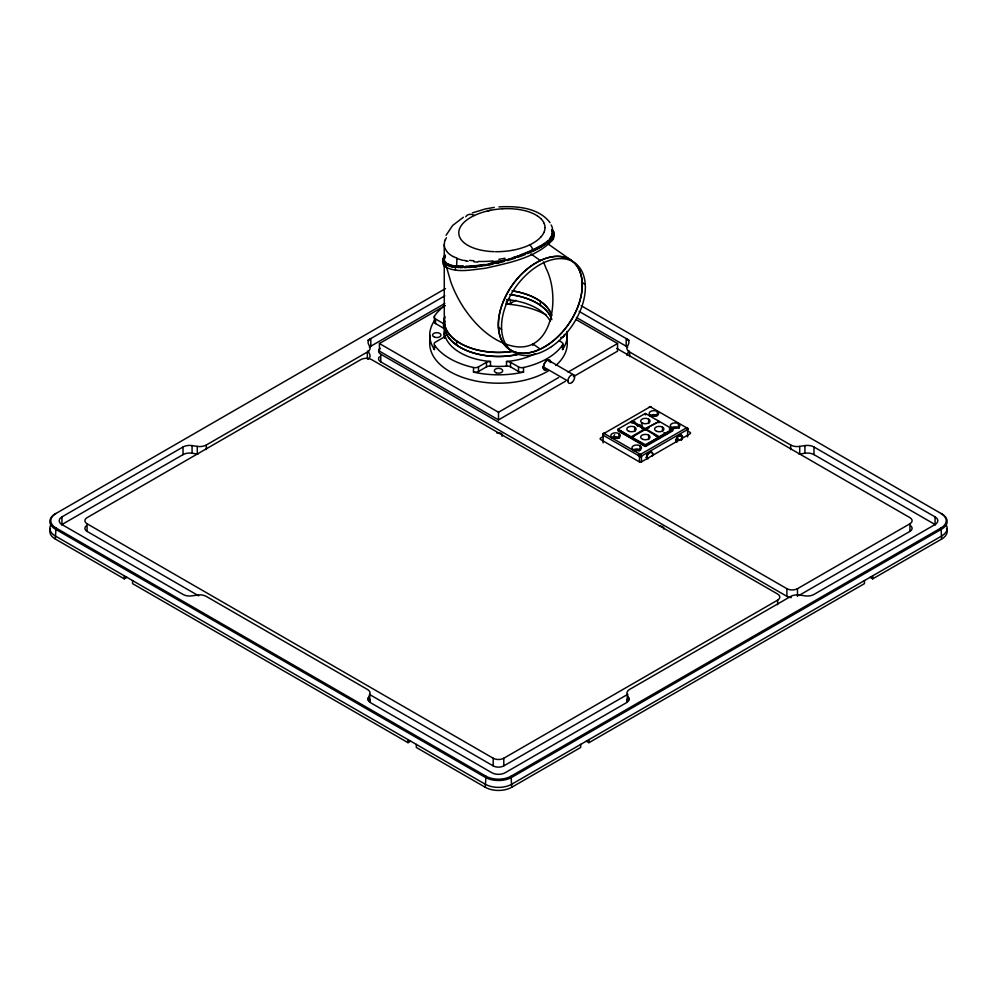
<?xml version="1.0" encoding="UTF-8"?>
<svg xmlns="http://www.w3.org/2000/svg" width="997" height="997" viewBox="0 0 997 997"><rect width="100%" height="100%" fill="white"/><g stroke="black" fill="none" stroke-linecap="round" stroke-linejoin="round"><path stroke-width="1.5" d="M456.614 266.137L456.962 258.211M545.01 227.827L544.811 229.659A43.743 21.436 -5.4 0 1 544.05 232.127M631.126 421.619L631.126 422.765M631.525 421.395L617.891 429.196L617.891 430.779L631.126 438.418L631.425 436.711L644.71 429.046L645.009 429.632M645.67 445.285L658.793 437.309L645.321 444.737L645.009 446.432L631.786 438.805L631.874 437.347L645.371 444.737L645.67 446.432L658.967 438.755M645.67 429.632L646.006 429.059L659.229 436.698L672.539 429.034M658.905 421.581L645.346 428.673L632.11 421.046L645.346 413.406L658.93 421.245L658.905 422.765M658.905 438.805L659.229 436.698M444.326 258.472L444.438 260.616M444.562 257.288L444.039 260.192L445.31 262.722L448.463 264.753A66.026 17.086 -16 0 0 467.194 266.835L483.321 265.177L505.541 260.354A50.286 13.011 -16 0 0 520.098 255.706L520.147 255.681M444.488 241.984L445.111 239.878M443.378 261.388L442.892 263.719L444.338 266.349C456.576 273.564 471.942 269.601 485.227 268.305C508.981 262.834 536.274 257.974 553.385 239.205L554.108 235.728M443.054 258.684L442.842 259.943A61.266 15.964 -16 0 0 443.154 261.762M553.958 234.993L554.158 233.684A61.266 15.977 -15.8 0 0 553.821 231.989M459.43 229.136L459.118 230.207A43.257 21.199 -5.4 0 0 459.405 236.376L460.053 237.897A44.08 21.598 -5.4 0 0 464.963 243.455L466.658 244.626A44.641 21.872 -5.4 0 0 468.989 245.985L471.058 246.982A44.828 21.971 -5.4 0 0 476.192 248.889L479.034 249.674A44.641 21.872 -5.4 0 0 485.24 250.883L485.414 250.908M459.505 228.949L459.567 228.762A42.136 20.638 -5.4 0 1 463.431 222.929L464.901 221.546A42.584 20.862 -5.4 0 1 466.496 220.225A42.373 20.763 -5.4 0 1 474.422 215.477L475.905 214.804A42.173 20.663 -5.4 0 1 502.276 208.797M646.467 457.822L648.087 453.635L651.328 451.766L652.948 454.071M676.091 440.711L677.711 436.524L680.963 434.655L682.584 436.96L681.499 439.752M445.161 255.008L443.104 259.32L444.151 262.635C468.042 273.514 496.17 262.585 520.098 255.893C532.049 250.559 547.739 246.583 553.721 233.809L552.674 230.494M543.926 232.426L542.904 234.32A42.485 20.812 -5.4 0 1 541.097 236.75M368.379 700.679L368.379 697.626L369.775 694.622A9.359 5.396 0 0 0 367.357 689.401L206.317 596.43A9.359 5.396 0 0 0 197.281 595.035L192.072 595.845A9.359 5.396 0 0 1 183.037 594.436L61.939 524.534A9.359 5.396 0 0 1 61.939 516.895L183.037 446.98A9.359 5.396 0 0 1 192.072 445.584L197.281 446.394A9.359 5.396 0 0 0 206.317 444.998L367.357 352.028A9.359 5.396 0 0 0 369.775 346.806L368.379 343.791A9.359 5.396 0 0 1 370.797 338.581L370.797 346.221A9.359 5.396 0 0 0 369.401 347.243M446.095 235.267L452.601 225.521L463.356 217.259M551.067 237.062L552.525 233.435A54.199 31.53 2.4 0 1 551.989 235.778M55.994 513.455A17.772 10.257 0 0 0 55.994 527.974L55.334 539.041L124.289 578.858L126.931 577.325M941.006 513.455A17.772 10.257 0 0 1 941.006 527.974L511.062 776.189A17.772 10.257 0 0 1 485.938 776.189L485.265 787.269A18.706 10.805 0 0 0 511.735 787.269L580.69 747.451L580.69 744.398M550.818 237.473L549.671 239.068M444.064 256.503L444.687 255.606M552.936 237.236L551.815 238.757M540.81 237.062L540.112 237.797A42.111 20.625 -5.4 0 1 536.187 241.1L534.654 242.134A41.114 20.152 -5.4 0 1 522.652 247.692L519.225 248.727A41.974 20.563 -5.4 0 1 514.901 249.786L513.119 250.147M548.338 240.352L547.004 241.498M549.472 241.149L547.266 242.956A52.193 13.634 -15.9 0 1 544.163 245.175L541.421 246.82M658.967 437.322L645.346 429.445L631.786 437.272L618.003 429.296L631.126 437.272M546.78 241.673L545.247 242.819A50.585 13.36 -15.8 0 1 543.091 244.302M542.804 244.489L540.897 245.661M445.497 288.582L55.334 513.841A18.706 10.805 0 0 0 55.334 529.12L485.265 777.336A18.706 10.805 0 0 0 511.735 777.336L941.667 529.12A18.706 10.805 0 0 0 941.667 513.841L581.151 305.693M367.731 340.351L444.799 295.86M61.465 524.833A9.359 5.396 0 0 1 61.939 524.534L183.037 454.62A9.359 5.396 0 0 1 192.072 453.224L197.281 454.034A9.359 5.396 0 0 0 198.017 454.121M370.797 346.221L444.799 303.499M565.386 381.278L498.5 419.899L379.433 351.156L379.433 343.516L444.986 305.668M506.501 301.082L506.501 304.135A4.673 2.704 0 0 0 510.501 303.375L515.835 300.296M473.475 367.507A4.673 2.704 0 0 0 478.485 366.896L486.499 362.272A4.673 2.704 0 0 1 490.499 361.512L490.499 366.098A4.673 2.704 0 0 0 486.499 366.859L478.485 371.482A4.673 2.704 0 0 1 473.475 372.093L473.475 367.507A68.756 39.693 0 0 1 434.455 344.974A4.673 2.704 0 0 1 435.515 342.083L443.515 337.46A4.673 2.704 0 0 0 444.836 335.154A54.249 31.318 0 0 0 490.499 361.512M379.433 343.516L498.5 412.26L558.694 377.502M568.066 372.093L617.567 343.516L617.567 351.156L573.412 376.642M603.073 442.867L603.073 433.982L650.231 406.764L687.606 428.336L687.606 436.885M603.372 436.487L600.692 438.032A1.869 1.084 0 0 0 600.692 439.565L639.052 461.711A1.869 1.084 0 0 0 641.707 461.711L689.986 433.832A1.869 1.084 0 0 0 689.986 432.312L687.344 430.779M632.11 422.952L634.79 421.407M637.37 426.031L640.012 424.498M672.788 429.221L659.279 421.395L645.42 428.735M631.45 437.845L633.967 436.387M649.109 427.651L645.346 429.819L632.771 422.566M641.445 462.06L641.445 456.14A1.408 0.81 60 0 0 640.448 454.42L604.07 433.408A1.408 0.81 -60 0 0 603.073 435.128L639.451 456.14A1.408 0.81 0 0 0 641.445 456.14L687.606 429.483A1.408 0.81 0 0 0 687.606 428.336A1.408 0.81 -60 0 0 686.621 427.763L640.448 454.42A1.408 0.81 -60 0 0 639.451 456.14L639.451 462.06M132.551 580.578L132.551 583.631L408.047 742.678L410.689 741.157M87.075 523.774L493.203 758.243A7.478 4.324 0 0 0 503.797 758.243L777.635 600.144A7.478 4.324 0 0 0 777.635 594.038L371.507 359.556A7.478 4.324 0 0 0 360.914 359.556L87.075 517.655A7.478 4.324 0 0 0 87.075 523.774L87.075 531.401L198.702 595.845M380.38 348.339A7.478 4.324 0 0 0 380.767 354.209L786.895 588.691A7.478 4.324 0 0 0 797.475 588.691L909.925 523.774A7.478 4.324 0 0 0 909.925 517.655L616.757 348.402M369.488 694.448L493.203 765.883A7.478 4.324 0 0 0 503.797 765.883L627.898 694.236M798.809 595.558L909.925 531.401A7.478 4.324 0 0 0 910.647 525.78M627.599 347.243A9.359 5.396 0 0 0 626.203 346.221L626.203 338.581A9.359 5.396 0 0 1 628.621 343.791L627.225 346.806A9.359 5.396 0 0 0 629.643 352.028L790.683 444.998A9.359 5.396 0 0 0 799.719 446.394L804.928 445.584A9.359 5.396 0 0 1 813.963 446.98L935.061 516.895L935.061 524.534L813.963 594.436A9.359 5.396 0 0 1 804.928 595.845L799.719 595.035A9.359 5.396 0 0 0 790.683 596.43L629.643 689.401A9.359 5.396 0 0 0 627.225 694.622L627.225 702.249A9.359 5.396 0 0 1 627.587 698.847M586.311 741.157L588.953 742.678L864.449 583.631L864.449 580.578M870.069 577.325L872.711 578.858L941.667 539.041A18.706 10.805 0 0 0 946.514 528.609M527.425 253.624L529.432 252.777A50.623 13.223 -15.9 0 0 533.831 250.82M523.437 254.447L526.653 253.151A51.009 13.198 -16 0 0 550.319 239.18L553.061 234.519L552.974 232.239L551.54 230.133M472.441 212.884L485.103 208.996L494.288 207.376M520.222 256.403L518.016 257.176M518.153 255.893L516.62 256.428A49.862 12.998 -15.8 0 1 512.707 257.637M507.112 260.591L509.716 259.831A53.427 13.983 -15.9 0 0 515.486 258.073M487.533 210.94L490.736 210.255M498.463 262.847L495.92 263.432M489.153 263.682L493.939 262.697A55.309 14.182 -16.1 0 0 505.404 259.818M512.495 250.259L511.324 250.471A42.559 20.85 -5.4 0 1 506.962 251.094L504.308 251.369M487.097 265.214L484.617 265.638M494.475 262.697L498.65 261.974M484.53 264.504L474.435 265.85M798.983 454.121A9.359 5.396 0 0 0 799.719 454.034L804.928 453.224A9.359 5.396 0 0 1 813.963 454.62L935.061 524.534A9.359 5.396 0 0 1 935.535 524.833M481.763 266.074L478.959 266.473M498.787 260.977L494.25 261.538A54.96 23.342 -10.6 0 1 492.742 261.713A54.199 32.315 0 0 0 496.88 261.85A2.181 1.82 2.8 0 0 497.977 261.6M476.454 266.772L473.662 267.071M503.871 251.406L503.198 251.456A43.631 21.373 -5.4 0 1 495.559 251.693M471.456 267.258L468.141 267.47M498.974 206.89C516.658 205.93 538.417 207.413 550.045 222.667M502.525 208.784L505.953 208.66A43.095 21.111 -5.4 0 1 517.617 209.32M466.82 267.532L464.34 267.607M463.692 266.461L462.097 266.448M462.583 267.62L460.639 267.582M494.213 251.668L492.231 251.58A43.918 21.523 -5.4 0 1 488.38 251.281L486.386 251.045M460.278 267.57L459.667 267.545M477.837 262.111L473.986 261.862M458.794 267.508L453.062 266.909M457.797 266.249L456.688 266.149M517.867 209.345L521.157 209.869A44.13 21.622 -5.4 0 1 531.401 212.785L534.168 214.031A45.039 22.071 -5.4 0 1 536.972 215.614M452.451 266.797L450.407 266.349M466.185 260.803L463.917 260.329M450.756 265.09L449.011 264.504M449.747 266.174L447.715 265.489M505.093 343.815C551.491 361.724 561.697 298.489 546.02 268.318A108 92.322 59.7 0 0 543.427 261.875M631.375 421.395L645.009 429.221M456.24 257.911L453.336 256.541M447.404 265.364L445.721 264.492M502.538 342.806C486.087 335.615 473.301 322.081 463.48 307.363A108 92.322 59.7 0 1 450.881 282.163L446.344 266.473L444.363 263.719M579.107 311.388L629.269 340.351M576.428 317.482L626.203 346.221M576.092 319.576L617.567 343.516M558.818 340.55L561.485 342.083A4.673 2.704 0 0 1 562.545 344.974L562.545 349.561A4.673 2.704 0 0 0 561.735 346.831M669.286 428.984L671.928 430.517L645.209 445.946L618.751 430.667M679.119 434.954L682.584 436.96M679.518 435.502L682.222 437.06M676.327 438.468L679.804 440.475M663.99 432.71L666.644 434.243M542.966 366.634L567.854 381.004M654.206 434.941L659.229 437.845M444.836 305.718A68.756 39.693 0 0 0 434.455 316.086A4.673 2.704 0 0 0 435.515 318.978L443.515 323.601A4.673 2.704 0 0 1 444.836 325.919L444.836 330.493A54.249 31.318 0 0 0 444.512 338.207M523.525 367.507L523.525 372.093A4.673 2.704 0 0 1 518.515 371.482L510.501 366.859A4.673 2.704 0 0 0 506.501 366.098L506.501 361.512A4.673 2.704 0 0 1 510.501 362.272L518.515 366.896A4.673 2.704 0 0 0 523.525 367.507A68.756 39.693 0 0 0 562.545 344.974M434.455 316.086L434.455 320.673A4.673 2.704 0 0 0 435.515 323.564L443.515 328.187A4.673 2.704 0 0 1 444.836 330.493M631.786 437.658L645.009 445.285M645.981 457.237L648.461 458.67M639.052 455.218L641.569 456.676M638.591 455.106L641.245 456.638M638.068 455.405L640.71 456.938M379.433 356.776A7.478 4.324 0 0 0 380.767 361.849L786.895 596.331A7.478 4.324 0 0 0 791.344 597.564M55.994 527.974L485.938 776.189M485.265 787.269L416.31 747.451L416.31 744.398M548.873 360.54L573.873 374.997M447.03 263.532L444.749 261.314M537.283 215.813L539.178 217.172A44.628 21.872 -5.4 0 1 541.271 219.078M445.485 264.355L444.201 263.295M547.764 243.767L571.705 260.603M582.111 282.413L585.264 284.631M530.927 253.936L540.299 260.541M540.299 349.137L532.884 343.915L532.884 345.373M498.475 327.265L501.616 329.484M551.827 229.609L552.799 230.444M541.496 219.315L542.779 220.898A44.765 21.934 -5.4 0 1 544.026 223.091M552.949 230.594L553.671 231.628M444.051 263.146L443.353 262.149M551.827 230.606L552.6 232.102A57.091 14.606 -16.4 0 1 549.534 238.881M446.556 251.007L445.46 249.25M941.006 527.974L941.667 539.041M511.062 776.189L511.735 787.269M627.225 694.622L628.621 697.626L628.621 700.679M544.138 223.353L544.723 225.135A43.856 21.485 -5.4 0 1 545.01 227.503M444.251 265.725L444.288 319.937M909.925 523.774L909.925 531.401M872.711 575.805L872.711 578.858M813.963 446.98L813.963 454.62M804.928 445.584L804.928 453.224M799.719 446.394L799.719 454.034M797.475 588.691L797.475 596.331M790.683 444.998L790.683 449.572M786.895 588.691L786.895 596.331M777.635 600.144L777.635 604.73M678.483 423.675L678.483 427.651M662.544 427.152L662.544 431.502M657.31 411.462L657.31 415.425M648.648 419.126L648.648 423.488M648.648 435.166L648.648 439.527M645.67 414.74L645.395 413.518L645.009 414.74M642.031 422.952L642.031 428.76M640.111 445.821L640.111 449.797M634.753 427.152L634.753 431.502M629.643 352.028L629.643 356.602M618.95 433.608L618.95 437.571M588.953 739.624L588.953 742.678M567.256 335.117L567.256 343.516M562.856 344.002L562.856 348.576M540.399 301.318L540.399 305.369M518.515 366.896L518.515 371.482M510.501 300.321L510.501 303.375M510.501 362.272L510.501 366.859M503.797 758.243L503.797 765.883M498.5 412.26L498.5 419.899M493.203 758.243L493.203 765.883M486.499 362.272L486.499 366.859M478.485 366.896L478.485 371.482M456.601 340.962L456.601 345.012M455.442 267.233L455.442 270.087M444.836 335.154L444.836 338.207M444.251 244.589L444.251 259.133M444.251 325.184L444.251 335.117M443.515 323.601L443.515 328.187M435.515 318.978L435.515 323.564M434.455 344.974L434.455 349.561A4.673 2.704 0 0 1 435.265 346.819M429.744 335.117L429.744 343.516M408.047 739.624L408.047 742.678M380.767 354.209L380.767 361.849M369.775 694.622L369.775 702.249A9.359 5.396 0 0 0 369.413 698.847M367.357 352.028L367.357 358.135M206.317 444.998L206.317 449.572M197.281 446.394L197.281 454.034M192.072 445.584L192.072 453.224M183.037 446.98L183.037 454.62M124.289 575.805L124.289 578.858M61.939 516.895L61.939 524.534M368.105 350.583A9.359 5.396 0 0 0 368.379 351.43L369.775 354.446A9.359 5.396 0 0 1 367.868 359.344M628.895 350.583A9.359 5.396 0 0 1 628.621 351.43L627.225 354.446A9.359 5.396 0 0 0 626.951 355.306M935.061 516.895A9.359 5.396 0 0 1 935.061 524.534M628.621 697.626A9.359 5.396 0 0 1 626.203 702.848L505.118 772.762A9.359 5.396 0 0 1 491.882 772.762L370.797 702.848A9.359 5.396 0 0 1 368.379 697.626M50.486 525.556A18.706 10.805 0 0 0 55.334 535.987L485.265 784.215A18.706 10.805 0 0 0 511.735 784.215L941.667 535.987A18.706 10.805 0 0 0 946.514 525.556M55.334 539.041A18.706 10.805 0 0 1 50.486 528.609M637.606 425.37A1.969 1.134 0 0 1 638.678 426.205M496.88 433.072A3.976 2.293 0 0 1 501.416 433.608A3.976 2.293 0 0 1 502.002 436.262M659.391 526.08A3.976 2.293 0 0 1 663.715 528.971M676.926 438.182A1.969 1.134 0 0 1 675.505 439.714M613.591 438.456A2.717 1.57 0 0 1 617.629 438.506M611.647 437.957A4.773 2.754 0 0 1 619.598 438.044M671.28 431.24A4.773 2.754 0 0 1 670.395 429.146M670.993 428.199A4.773 2.754 0 0 1 675.193 426.841A4.773 2.754 0 0 1 679.306 428.286M632.808 450.183A4.773 2.754 0 0 1 640.572 450.096M646.891 454.233A4.212 2.43 -60 0 1 646.567 454.757M647.065 459.044A4.212 2.43 -60 0 1 649.708 452.513A4.212 2.43 -60 0 1 652.35 455.99M686.621 427.763A1.408 0.81 60 0 1 687.606 429.483M603.073 433.982A1.408 0.81 60 0 1 604.07 433.408M634.229 451.155A2.717 1.57 0 0 1 636.697 450.183A2.717 1.57 0 0 1 639.214 451.105M676.913 442.232A4.212 2.43 -60 0 1 677.524 437.172A4.212 2.43 -60 0 1 681.624 435.315A4.212 2.43 -60 0 1 681.325 440.25M677.723 438.182A2.717 1.57 0 0 1 675.555 440.151M649.658 416.16A4.773 2.754 0 0 1 657.546 415.575M652.088 416.223A2.717 1.57 0 0 1 655.864 416.272M618.589 437.533A4.212 2.43 -60 0 1 618.29 438.069M613.329 438.256A4.212 2.43 -60 0 1 614.663 434.742M87.075 531.401A7.478 4.324 0 0 1 86.353 525.78M567.069 340.625A68.756 39.693 0 0 1 555.84 365.425M548.574 370.722A68.756 39.693 0 0 1 470.846 379.857A68.756 39.693 0 0 1 429.931 340.625M506.015 304.06A68.756 39.693 0 0 1 546.219 314.94M566.957 331.428A68.756 39.693 0 0 1 562.545 349.561M523.525 372.093A68.756 39.693 0 0 1 473.475 372.093M434.455 349.561A68.756 39.693 0 0 1 434.455 320.673M535.401 353.499A54.249 31.318 0 0 1 506.501 361.512M506.501 299.549A54.249 31.318 0 0 1 550.369 321.333M506.501 366.098A54.249 31.318 0 0 1 490.499 366.098M518.502 354.309A54.249 31.318 0 0 1 464.826 349.748A54.249 31.318 0 0 1 444.824 320.623M509.654 294.539A54.249 31.318 0 0 1 551.453 318.379M564.265 334.419A4.212 2.43 0 0 1 560.7 337.534M509.953 299.063A4.673 2.704 0 0 1 507.947 299.549M546.817 369.85A5.72 3.016 -64 0 1 543.34 367.357A5.72 3.016 -64 0 1 547.141 360.303A5.72 3.016 -64 0 1 550.718 362.609M545.895 368.865A4.811 3.116 -53 0 1 542.667 366.809M543.602 366.285A4.811 2.368 -66.5 0 1 546.456 360.789A4.811 2.368 -66.5 0 1 549.322 361.886M512.433 351.355A54.162 31.268 0 0 1 444.712 317.482M511.96 290.85A54.162 31.268 0 0 1 551.84 315.7M517.455 354.483A54.162 31.268 0 0 1 444.712 321.533M510.676 294.713A54.162 31.268 0 0 1 551.84 319.738M511.822 351.505A54.249 31.318 0 0 1 444.886 316.348M512.62 290.9A54.249 31.318 0 0 1 551.54 314.566M529.532 244.963A4.673 2.418 64.7 0 1 532.772 249.948M540.536 245.673A51.57 13.609 -15.8 0 1 532.435 249.911M532.361 249.898A51.483 13.472 -15.8 0 1 519.587 255.145M551.142 224.973A56.43 22.545 -9.6 0 1 551.852 233.485M465.749 216.76A18.706 9.683 64.7 0 1 474.422 215.477M443.167 258.46A57.814 15.055 -16 0 1 444.151 256.478M444.674 258.373A52.455 13.435 -16.4 0 1 445.472 256.304M448.725 264.616A64.356 16.6 -16.3 0 1 446.918 263.682M454.183 267.246A65.69 17.485 -17.4 0 1 449.286 265.925M453.186 256.603A56.58 24.913 -10.9 0 1 446.706 251.331M445.372 249.275A55.371 24.202 -10 0 1 444.525 242.308M445.36 239.866A53.751 23.567 -8.6 0 1 446.419 237.772M492.967 260.94A56.306 23.816 -10.6 0 1 478.41 261.426M473.911 260.79A56.941 24.252 -10.4 0 1 469.624 260.329M468.154 261.214A57.091 25.548 -11.5 0 1 466.122 260.865M462.957 260.317A56.754 25.062 -11.1 0 1 456.751 258.323M463.032 265.95A65.827 16.675 -15.7 0 1 458.682 265.813M474.734 265.638A64.107 16.326 -15.9 0 1 465.686 266.236M505.018 258.235A54.312 22.258 -10.5 0 1 498.861 259.282M541.022 247.044A50.747 13.223 -15.9 0 1 533.781 250.82M551.653 239.018A54.611 14.257 -15.9 0 1 549.546 241.137M553.933 235.255A57.814 15.092 -15.8 0 1 553.011 237.224M492.929 264.18A59.758 15.678 -16 0 1 486.985 265.327M504.47 261.388A56.343 14.756 -15.9 0 1 498.438 262.921M525.407 254.472A51.47 13.447 -15.9 0 1 520.26 256.416M672.788 429.632L659.565 437.272L659.565 438.418L672.788 430.779L672.788 429.632M642.928 439.39A4.673 2.704 0 0 0 650.019 437.135A4.673 2.704 0 0 0 643.077 434.717A4.673 2.704 0 0 0 642.928 439.39M642.928 423.351A4.673 2.704 0 0 0 650.019 421.095A4.673 2.704 0 0 0 643.077 418.678A4.673 2.704 0 0 0 642.928 423.351M613.118 437.907A4.773 2.754 0 0 0 620.346 435.602A4.773 2.754 0 0 0 613.267 433.147A4.773 2.754 0 0 0 613.118 437.907M672.651 427.987A4.773 2.754 0 0 0 679.879 425.669A4.773 2.754 0 0 0 672.801 423.214A4.773 2.754 0 0 0 672.651 427.987M634.279 450.133A4.773 2.754 0 0 0 641.507 447.827A4.773 2.754 0 0 0 634.428 445.36A4.773 2.754 0 0 0 634.279 450.133M651.228 407.337A1.408 0.81 -60 0 0 650.231 406.764A1.408 0.81 60 0 0 649.246 407.337A1.408 0.81 0 0 1 651.228 407.337M651.477 415.761A4.773 2.754 0 0 0 658.705 413.456A4.773 2.754 0 0 0 651.627 410.988A4.773 2.754 0 0 0 651.477 415.761M656.824 431.377A4.673 2.704 0 0 0 663.902 429.109A4.673 2.704 0 0 0 656.973 426.704A4.673 2.704 0 0 0 656.824 431.377M629.045 431.377A4.673 2.704 0 0 0 636.123 429.109A4.673 2.704 0 0 0 629.182 426.704A4.673 2.704 0 0 0 629.045 431.377M434.655 337.223A4.212 2.43 0 0 0 440.973 335.117A4.212 2.43 0 0 0 434.655 333.01A4.212 2.43 0 0 0 434.655 337.223M496.132 372.766A4.212 2.43 0 0 0 502.7 370.934A4.212 2.43 0 0 0 496.668 368.578A4.212 2.43 0 0 0 496.132 372.766M571.954 382.474A4.823 2.779 -60 0 0 573.798 374.947A4.823 2.779 -60 0 0 568.028 379.683A4.823 2.779 -60 0 0 571.954 382.474M547.415 345.124A54.249 34.272 -54.8 0 0 572.552 261.239A54.249 34.272 -54.8 0 0 500.918 308.148A54.249 34.272 -54.8 0 0 547.415 345.124M551.503 346.632A54.162 34.21 -54.8 0 0 575.007 263.046A54.162 34.21 -54.8 0 0 503.797 311.488A54.162 34.21 -54.8 0 0 551.503 346.632M548.362 344.414A54.162 34.21 -54.8 0 0 571.867 260.828A54.162 34.21 -54.8 0 0 500.656 309.269A54.162 34.21 -54.8 0 0 548.362 344.414"/></g></svg>
